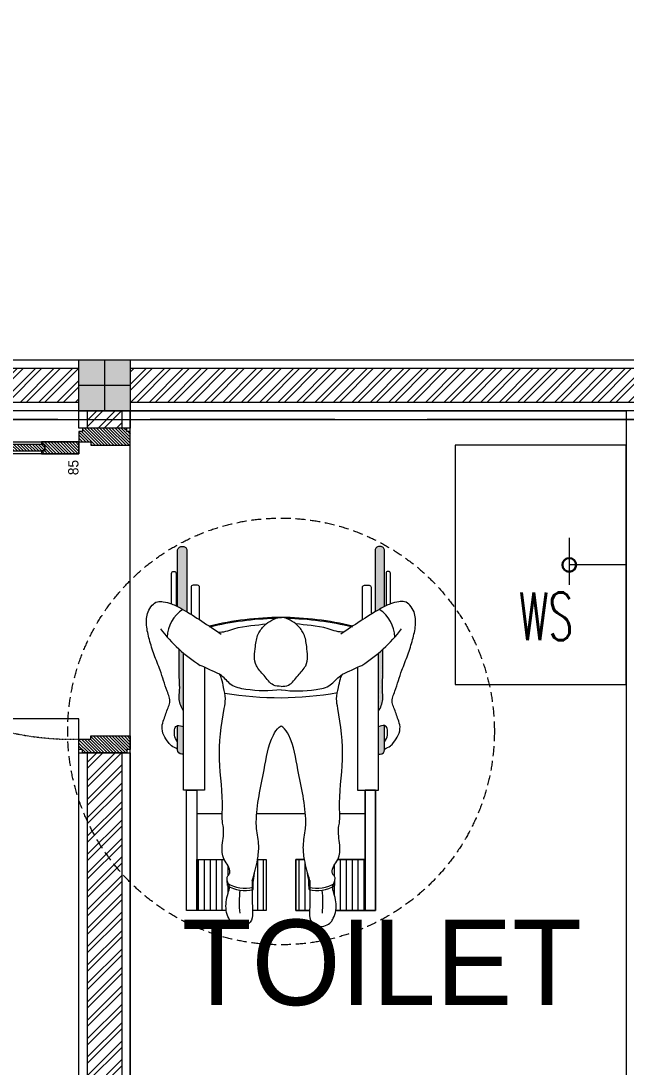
# Model space of a CAD drawing. Header units: millimetres. Extents: x -280308 to 6402717, y -14 to 2073074.
# Drawn here: x -14787 to -13017, y 408930 to 411989 of the extents above; entities that cross this region are included whole.
import ezdxf
from ezdxf.enums import TextEntityAlignment as Align

# ---------------------------------------------------------------- set-up
doc = ezdxf.new("R2010")
doc.units = ezdxf.units.MM
for name, pattern in [('ACAD_ISO03W100', [30, 12, -18]), ('ACAD_ISO08W100', [36, 24, -3, 6, -3]), ('DASHED2', [0.375, 0.25, -0.125]), ('Default', [0]), ('I02_HIDDEN', [6, 4, -2])]:
    doc.linetypes.add(name, pattern=pattern)
doc.layers.get('0').update_dxf_attribs({"lineweight": 0})
for name, color, linetype, lineweight, true_color in [('-P-ABK', 7, 'Continuous', 30, 0x05ffff), ('-P-AK', 7, 'Continuous', 30, 0xff0a0a), ('A-FILL-1', 7, 'Continuous', 0, 0x454545), ('A-FILL-4', 9, 'Continuous', 0, 0x808080)]:
    doc.layers.add(name, color=color, linetype=linetype, lineweight=lineweight, true_color=true_color)
for name, color, linetype, lineweight in [('_Door & Window', 1, 'Continuous', 0), ('A-ALINE-1', 91, 'Continuous', 20), ('A-ALINE-3', 111, 'Continuous', 15), ('A-ALINE-6', 117, 'Continuous', 9), ('A-ANNOTATION', 144, 'Continuous', 0), ('A-Furn', 250, 'Continuous', 0), ('A-FURN-EQPM', 177, 'Continuous', 0), ('A-Z22-T-Anno_Text', 152, 'Continuous', 9), ('A-Z774-E-Hidden', 142, 'I02_HIDDEN', 0)]:
    doc.layers.add(name, color=color, linetype=linetype, lineweight=lineweight)
doc.layers.add('A-TEXT', color=254, linetype='Continuous')
doc.layers.add('Teks-PL', color=7, linetype='Default', true_color=0xff0a0a)
doc.styles.add('Annotative', font='arial.ttf', dxfattribs={"height": 1.25})
doc.styles.add('CENTURY', font='GOTHIC.TTF')
doc.styles.add('RS', font='ROMANS.SHX', dxfattribs={"width": 0.8})
doc.styles.get("Standard").update_dxf_attribs({"font": 'arial.ttf'})
doc.styles.add('TGF_A', font='arial.ttf')

# ---------------------------------------------------------------- blocks, each defined once
blk = doc.blocks.new('A$Ccf87384a')
blk.add_wipeout([(-75, 74.99999999999909), (75.00000000002728, 74.99999999999909), (75.00000000002728, -75), (-75, -75)])
blk.add_wipeout([(-74.99999999999818, -74.99999999999974), (-74.99999999999818, 75.00000000000753), (75, 75.00000000000756), (75, -74.99999999999972)])
at = {"layer": 'A-FILL-1', "ltscale": 0.25}
h = blk.add_hatch(color=256, dxfattribs=at)
h.dxf.hatch_style = 1
h.paths.add_polyline_path([(-75, -75), (-75, 75), (75, 75), (75, -75)])
at = {"layer": 'A-ALINE-1'}
blk.add_lwpolyline([(-75, -75), (-75, 75), (75, 75), (75, -75)], close=True, dxfattribs=at)
at = {"layer": 'A-FILL-1', "ltscale": 0.25}
for p, q in [((0, 75), (0, -75)), ((-75, 0), (75, 0))]:
    blk.add_line(p, q, dxfattribs=at)
blk = doc.blocks.new('A$Ca4ca9c0b')
at = {"layer": 'A-Furn'}
h = blk.add_hatch(dxfattribs=at)
h.set_pattern_fill('ANSI31', color=256, scale=2, angle=540, style=0)
h.set_pattern_definition([(225, (109566.3125288526, -240668.4215420193), (4.490128060534577, -4.490128060534577), [])])
h.paths.add_polyline_path([(10.000000012893, 1020.000000003551), (10.000000012893, 910.0000000035507), (2.000000012863893, 910.0000000035507), (2.000000012892997, 920.0000000034343), (-16.999999987107, 920.0000000034343), (-16.999999987107, 910.0000000035507), (-24.999999987107, 910.0000000035507), (-24.999999987107, 1020.000000003551)])
h = blk.add_hatch(dxfattribs=at)
h.set_pattern_fill('ANSI31', color=256, scale=2, angle=540, style=0)
h.set_pattern_definition([(225, (109566.3125288526, -240568.4215420193), (4.490128060534577, -4.490128060534577), [])])
h.paths.add_polyline_path([(2.000000012892997, 920.0000000034343), (-16.99999999941792, 920.0000000034343), (-16.99999999941792, 250.0000000005239), (2.000000012892997, 250.0000000005239)])
h = blk.add_hatch(dxfattribs=at)
h.set_pattern_fill('ANSI31', color=256, scale=2, angle=540, style=0)
h.set_pattern_definition([(225, (110170.8596176268, -240618.421542007), (4.490128060534577, -4.490128060534577), [])])
h.paths.add_polyline_path([(10.00000000058208, 150.0000000004075), (10.00000000058208, 260.0000000004075), (2.000000000552973, 260.0000000003492), (2.000000000582077, 250.0000000005239), (-16.99999999941792, 250.0000000005239), (-16.99999999941792, 260.0000000004075), (-24.99999999941792, 260.0000000004075), (-24.99999999941792, 150.0000000004075)])
h = blk.add_hatch(dxfattribs=at)
h.set_pattern_fill('ANSI31', color=256, scale=2, angle=540, style=0)
h.set_pattern_definition([(225, (109716.3125288529, -240669.6019526039), (4.490128060534577, -4.490128060534577), [])])
h.paths.add_polyline_path([(-889.999999998603, -5.820766091346741e-11), (-889.9999999986321, 9.999999999941792), (-899.9999999986321, 9.999999999941792), (-899.9999999986321, 139.9999999998254), (-889.9999999986321, 139.9999999998254), (-889.999999998603, 149.9999999997672), (-859.9999999993306, 150.0000000004075), (-859.9999999993597, 115.0000000077416), (-849.9999999993597, 115.0000000077416), (-849.9999999987485, 0)])
h = blk.add_hatch(dxfattribs=at)
h.set_pattern_fill('ANSI31', color=256, scale=2, angle=540, style=0)
h.set_pattern_definition([(225, (109566.3125288529, -240669.6019526039), (4.490128060534577, -4.490128060534577), [])])
h.paths.add_polyline_path([(39.99999999985448, -5.820766091346741e-11), (39.99999999988358, 9.999999999941792), (49.99999999988358, 9.999999999941792), (49.99999999988358, 139.9999999998254), (39.99999999988358, 139.9999999998254), (39.99999999985448, 149.9999999997672), (10.00000000058208, 150.0000000004075), (10.00000000061118, 115.0000000077416), (6.111804395914078e-10, 115.0000000077416), (0, 0)])
at = {"layer": '_Door & Window'}
for points in [[(10.000000012893, 1020.000000003551), (10.000000012893, 910.0000000035507), (2.000000012863893, 910.0000000035507), (2.000000012892997, 920.0000000034343), (-16.999999987107, 920.0000000034343), (-16.999999987107, 910.0000000035507), (-24.999999987107, 910.0000000035507), (-24.999999987107, 1020.000000003551), (10.000000012893, 1020.000000003551)], [(10.00000000058208, 150.0000000004075), (10.00000000058208, 260.0000000004075), (2.000000000552973, 260.0000000003492), (2.000000000582077, 250.0000000005239), (-16.99999999941792, 250.0000000005239), (-16.99999999941792, 260.0000000004075), (-24.99999999941792, 260.0000000004075), (-24.99999999941792, 150.0000000004075), (10.00000000058208, 150.0000000004075)], [(-889.999999998603, -5.820766091346741e-11), (-889.9999999986321, 9.999999999941792), (-899.9999999986321, 9.999999999941792), (-899.9999999986321, 139.9999999998254), (-889.9999999986321, 139.9999999998254), (-889.999999998603, 149.9999999997672), (-859.9999999993306, 150.0000000004075), (-859.9999999993597, 115.0000000077416), (-849.9999999993597, 115.0000000077416), (-849.9999999987485, 0), (-889.999999998603, -5.820766091346741e-11)], [(39.99999999985448, -5.820766091346741e-11), (39.99999999988358, 9.999999999941792), (49.99999999988358, 9.999999999941792), (49.99999999988358, 139.9999999998254), (39.99999999988358, 139.9999999998254), (39.99999999985448, 149.9999999997672), (10.00000000058208, 150.0000000004075), (10.00000000061118, 115.0000000077416), (6.111804395914078e-10, 115.0000000077416), (0, 0), (39.99999999985448, -5.820766091346741e-11)]]:
    blk.add_lwpolyline(points, dxfattribs=at)
blk.add_lwpolyline([(10.00000000058208, 150.0000000004075), (-24.999999987107, 150.0000000004075), (-24.999999987107, 1020.000000003551), (10.00000000058208, 1020.000000003551)], close=True, dxfattribs=at)
at = {"layer": '_Door & Window', "linetype": 'ACAD_ISO03W100', "ltscale": 0.02}
blk.add_arc((-6.929301123745972, 166.9526288348716), 853.2391276210273, 91.21474571532441, 181.138459278602, dxfattribs=at)
at = {"layer": 'A-Furn'}
blk.add_lwpolyline([(2.000000012892997, 920.0000000034343), (-16.99999999941792, 920.0000000034343), (-16.99999999941792, 250.0000000005239), (2.000000012892997, 250.0000000005239)], close=True, dxfattribs=at)
at = {"layer": 'Defpoints', "ltscale": 0.25, "insert": (-87.73789995184052, 181.5505102498573), "char_height": 30.00000000000001, "attachment_point": 1, "style": 'CENTURY'}
blk.add_mtext_dynamic_manual_height_columns('85', width=78.46666834107602, gutter_width=750.0000000000001, heights=[0], dxfattribs=at)
blk = doc.blocks.new('A$C7a9db0a0')
at = {"layer": 'A-FILL-1', "ltscale": 0.25}
h = blk.add_hatch(dxfattribs=at)
h.set_pattern_fill('ANSI32', color=256, scale=4, angle=180)
h.set_pattern_definition([(225, (-183193.8578155415, -143556.4913361651), (26.94076836320746, -26.94076836320747), []), (225, (-183211.8183355415, -143556.4913361651), (26.94076836320746, -26.94076836320747), [])])
h.paths.add_polyline_path([(28047.82668425934, -15286.02525884699), (36297.82668425958, -15286.02525884716), (36297.82668425958, -15386.02525884716), (28047.82668425934, -15386.02525884699)])
h = blk.add_hatch(dxfattribs=at)
h.set_pattern_fill('ANSI32', color=256, scale=4, angle=180)
h.set_pattern_definition([(224.9999999999999, (136101.0094135577, -40282.77149220643), (26.94076836320746, -26.94076836320747), []), (224.9999999999999, (136083.0488935577, -40282.77149220643), (26.94076836320746, -26.94076836320747), [])])
h.paths.add_polyline_path([(31422.82668425934, -20261.02525884652), (31422.82668425981, -16411.02525884577), (31522.82668425981, -16411.02525884577), (31522.82668425934, -20261.02525884652)])
at = {"color": 0, "linetype": 'DASHED2', "lineweight": -2, "ltscale": 6}
blk.add_lwpolyline([(31397.81159601349, -16311.02525884705), (29427.81159601349, -16311.02525884705), (29427.81159601349, -19361.02525884693), (31397.81159601349, -19361.02525884693)], close=True, dxfattribs=at)
at = {"layer": 'A-ALINE-3', "linetype": 'Continuous'}
for points in [[(28047.82668425934, -15286.02525884699), (36297.82668425958, -15286.02525884716), (36297.82668425958, -15386.02525884716), (28047.82668425934, -15386.02525884699)], [(31422.82668425934, -20261.02525884652), (31422.82668425981, -16411.02525884577), (31522.82668425981, -16411.02525884577), (31522.82668425934, -20261.02525884652)]]:
    blk.add_lwpolyline(points, close=True, dxfattribs=at)
at = {"layer": 'A-ALINE-6'}
for points in [[(28047.82668425934, -15261.02525884699), (36297.82668425958, -15261.02525884716), (36297.82668425958, -15411.02525884716), (28047.82668425934, -15411.02525884699)], [(31397.82668425934, -20261.02525884652), (31397.82668425981, -16411.02525884577), (31547.82668425981, -16411.02525884577), (31547.82668425934, -20261.02525884652)]]:
    blk.add_lwpolyline(points, close=True, dxfattribs=at)
at = {"ltscale": 0.25, "rotation": 90}
blk.add_blockref('A$Ca4ca9c0b', (31547.82668425969, -15511.02525884716), dxfattribs=at)
at = {"ltscale": 0.25}
blk.add_blockref('A$Ccf87384a', (31472.82668425981, -15336.02525884728), dxfattribs=at)
at = {"layer": 'A-FILL-1', "ltscale": 0.25}
h = blk.add_hatch(dxfattribs=at)
h.set_pattern_fill('ANSI32', color=256, scale=4, angle=180)
h.set_pattern_definition([(224.9999999999999, (136101.0094135577, -39282.77149220771), (26.94076836320746, -26.94076836320747), []), (224.9999999999999, (136083.0488935577, -39282.77149220771), (26.94076836320746, -26.94076836320747), [])])
h.paths.add_polyline_path([(31422.82668425981, -15461.02525884728), (31422.82668425981, -15411.02525884705), (31522.82668425981, -15411.02525884705), (31522.82668425981, -15461.02525884728)])
at = {"layer": 'A-ALINE-3', "linetype": 'Continuous'}
blk.add_lwpolyline([(31422.82668425981, -15461.02525884728), (31422.82668425981, -15411.02525884705), (31522.82668425981, -15411.02525884705), (31522.82668425981, -15461.02525884728)], close=True, dxfattribs=at)
at = {"layer": 'A-ALINE-6'}
for points in [[(31397.82668425981, -15461.02525884728), (31397.82668425981, -15411.02525884705), (31547.82668425981, -15411.02525884705), (31547.82668425981, -15461.02525884728)], [(31547.82668425981, -15411.0252588471), (32997.82668425911, -15411.0252588471), (32997.82668425911, -18261.0252588453), (31547.82668425981, -18261.0252588453)]]:
    blk.add_lwpolyline(points, close=True, dxfattribs=at)
blk = doc.blocks.new('WASTAFEL 2')
at = {"color": 0, "linetype": 'ByBlock', "lineweight": -2, "ltscale": 0.25}
for p, q in [((48793.28575270518, 63216.78619309526), (48793.28575270518, 63050.44396621513)), ((48871.85340155277, 63050.44396621513), (48734.50680589851, 63050.44396621513))]:
    blk.add_line(p, q, dxfattribs=at)
blk.add_lwpolyline([(48443.28575270518, 63216.78619309526), (49143.28575270518, 63216.78619309526), (49143.28575270518, 62716.78619309526), (48443.28575270518, 62716.78619309526)], close=True, dxfattribs=at)
blk = doc.blocks.new('disable people')
at = {"layer": 'A-FILL-4'}
h = blk.add_hatch(color=256, dxfattribs=at)
edge = h.paths.add_edge_path()
edge.add_spline(control_points=[(-3.796474417917125, 4.952000308492416), (-3.760681164754715, 5.053013868617654), (-3.704158616363202, 5.157722778494588), (-3.734610711559071, 5.255821520916697)], knot_values=[0.9037914775148974, 0.9037914775148974, 0.9037914775148974, 0.9037914775337845, 1.21384703267489, 1.21384703267489, 1.21384703267489, 1.213847032693339], degree=3, periodic=0)
edge.add_line((-3.734610711562709, 5.255821520934205), (-4.964782523813881, 5.255821520934205))
edge.add_arc((-4.964782523813483, 5.035821520934178), 0.2200000000000129, 89.99999999999999, 179.9999999999926)
edge.add_line((-5.184782523814647, 5.035821520934178), (-5.184782523814647, 4.952000308504779))
edge.add_line((-5.184782523814647, 4.952000308504921), (-3.796474417913829, 4.952000308504921))
edge = h.paths.add_edge_path()
edge.add_spline(control_points=[(0.1341749100720335, 5.166089496497762), (-0.07234800000333053, 5.166001675629786), (-0.553623694469934, 5.165540411955988), (-1.20498952116759, 5.174735433441811), (-1.923735004729679, 5.122992935595903), (-2.472725316985816, 5.224835962467296), (-2.818046584459807, 5.044581019589032), (-3.008957661264503, 4.952000308504921)], knot_values=[0.4124965523283914, 0.4124965523283914, 0.4124965523283914, 0.4124965523283914, 0.6874227009135008, 1.856497828568305, 2.363121600141893, 2.852056937546859, 3.479819935797773, 3.479819935797798, 3.479819935797798, 3.479819935797798], degree=3, periodic=0)
edge.add_line((-3.008957661264503, 4.952000308504921), (-0.05374037849282143, 4.952000308504893))
edge.add_arc((6.001229472374689, -0.1731919023486626), 7.932859200384009, 137.696407415366, 139.7539587547804, ccw=False)
edge = h.paths.add_edge_path()
edge.add_line((5.131749954041879, 5.255821520934205), (2.308872463095783, 5.255821520934205))
edge.add_spline(control_points=[(2.308872463096122, 5.255821520934205), (2.267732188407535, 5.17631198661752), (2.17731957034448, 5.015793417558143), (2.084681671298313, 4.857544409941738), (2.036732091110025, 4.777055949464057)], knot_values=[9.278145445618577, 9.278145445618577, 9.278145445618577, 9.278145445618577, 9.545772737748978, 9.82631843046447, 9.82631843046447, 9.82631843046447, 9.82631843046447], degree=3, periodic=0)
edge.add_line((2.036732091110025, 4.777055949464057), (5.151749954040608, 4.777055949464028))
edge.add_arc((5.151749954042316, 4.977055949464102), 0.1999999999999886, 270, 360)
edge.add_line((5.351749954041225, 4.977055949464102), (5.351749954041168, 5.035821520934263))
edge.add_arc((5.131749954041879, 5.035821520934178), 0.2200000000000118, 7.404331298447066e-12, 89.99999999999999)
edge = h.paths.add_edge_path()
edge.add_spline(control_points=[(-3.734610711559071, -5.255821520915617), (-3.704158616363202, -5.157722778493792), (-3.760681164754715, -5.053013868616347), (-3.796474417917125, -4.952000308491563)], knot_values=[0.9037914775148975, 0.9037914775333468, 0.9037914775333468, 0.9037914775333468, 1.213847032674452, 1.213847032693339, 1.213847032693339, 1.213847032693339], degree=3, periodic=0)
edge.add_line((-3.796474417911668, -4.952000308503841), (-5.184782523812599, -4.952000308503841))
edge.add_line((-5.184782523814647, -4.952000308503841), (-5.18478252381459, -5.035821520933212))
edge.add_arc((-4.964782523813483, -5.035821520933098), 0.2200000000000129, 180, 270)
edge.add_line((-4.964782523813483, -5.255821520933125), (-3.734610711562426, -5.255821520933125))
edge = h.paths.add_edge_path()
edge.add_line((-0.05374037849287561, -4.952000308503841), (-3.008957661264615, -4.952000308503841))
edge.add_spline(control_points=[(-3.008957661264503, -4.952000308503841), (-2.818046584459807, -5.044581019588179), (-2.472725316985816, -5.224835962466216), (-1.923735004729679, -5.12299293559505), (-1.20498952116759, -5.174735433440958), (-0.553623694469934, -5.165540411954737), (-0.07234800000333053, -5.166001675628706), (0.1341749100720335, -5.166089496496454)], knot_values=[0.4124965523283917, 0.4124965523283917, 0.4124965523283917, 0.4124965523284174, 1.040259550579332, 1.529194887984297, 2.035818659557886, 3.204893787212689, 3.479819935797799, 3.479819935797799, 3.479819935797799, 3.479819935797799], degree=3, periodic=0)
edge.add_arc((6.001229472376508, 0.1731919023482078), 7.93285920038395, 220.2460412452068, 222.3035925846204, ccw=False)
edge = h.paths.add_edge_path()
edge.add_arc((5.151749954042316, -4.977055949463022), 0.1999999999999886, 0, 89.99999999999999)
edge.add_line((5.151749954042316, -4.777055949462977), (2.03673209111179, -4.777055949463005))
edge.add_spline(control_points=[(2.036732091110025, -4.777055949462977), (2.084681671298313, -4.857544409940431), (2.232165906039882, -5.109484857939435), (2.374009886807471, -5.367177794302108), (2.440898637138162, -5.551188368630221)], knot_values=[8.953599230115874, 8.953599230115874, 8.953599230115874, 8.953599230115874, 9.234144922831332, 9.82631843046441, 9.826318430464434, 9.826318430464434, 9.826318430464434], degree=3, periodic=0)
edge.add_arc((0.7053364612966107, -4.04279776307277), 1.733346163484878, 327.02309260736433, 327.0237538441636, ccw=False)
edge.add_spline(control_points=[(2.036732091110025, -4.777055949462977), (2.084681671298313, -4.857544409940431), (2.232165906039882, -5.109484857939435), (2.374009886807471, -5.367177794302108), (2.440898637138162, -5.551188368630221)], knot_values=[8.953599230115874, 8.953599230115874, 8.953599230115874, 8.953599230115874, 9.234144922831332, 9.82631843046441, 9.826318430464434, 9.826318430464434, 9.826318430464434], degree=3, periodic=0)
edge.add_line((2.308799040582016, -5.255821520933125), (5.131749954041821, -5.255821520933154))
edge.add_arc((5.131749954041879, -5.035821520933098), 0.2200000000000118, 270, 359.9999999999482)
edge.add_line((5.351749954041225, -5.035821520933325), (5.351749954041281, -4.977055949462965))
h = blk.add_hatch(dxfattribs=at)
h.set_pattern_fill('_USER', color=256, scale=0.2999999999999999, style=0, pattern_type=0)
h.set_pattern_definition([(360, (-5.456968210637569e-12, -2.842170943040401e-13), (7.395570986446986e-32, 0.3), [])])
edge = h.paths.add_edge_path()
edge.add_spline(control_points=[(-11.84368881340561, 2.723015967266292), (-11.80630735148043, 2.722610891474005), (-11.70819034366286, 2.721547668618996), (-11.61031172560615, 2.728856529663688), (-11.54972374569115, 2.733380797935752)], knot_values=[0, 0, 0, 0, 0.1121097829463906, 0.2942601996699649, 0.2942601996699649, 0.2942601996699649, 0.2942601996699649], degree=3, periodic=0)
edge.add_spline(control_points=[(-11.54972374569115, 2.733380797935752), (-11.53484815880256, 2.736247567797591), (-11.47003685719392, 2.745536439978423), (-11.36826084976747, 2.72479947738816), (-11.306672703613, 2.6447510459368), (-11.24782621166378, 2.610484695002697), (-10.96949606972703, 2.549332237655335), (-10.74909445872436, 2.772073311572058), (-10.5228854389261, 2.880681640590865)], knot_values=[5.436664725832285, 5.436664725832285, 5.436664725832285, 5.436664725832285, 5.482184118797054, 5.63248936469224, 5.71609653018408, 5.778112604277349, 5.832864719823681, 6.558060987042688, 6.558060987042688, 6.558060987042688, 6.558060987042688], degree=3, periodic=0)
edge.add_line((-10.5228854389261, 2.880681640590865), (-10.52288543892609, 4.274822013010747))
edge.add_line((-10.5228854389261, 4.274822013010635), (-13.10916806575664, 4.274822013010636))
edge.add_line((-13.10916806575733, 4.274822013010635), (-13.10916806575733, 2.778481744722516))
edge.add_spline(control_points=[(-13.10916806575733, 2.778481744722512), (-12.82295144472664, 2.822346398972513), (-12.41668017873963, 2.754237778142112), (-12.01270156310056, 2.608782090787145), (-11.9026220646665, 2.624670677752874)], knot_values=[3.85022029909312, 3.850220299093444, 3.850220299093444, 3.850220299093444, 4.723214524291371, 5.067106132655391, 5.067106132655391, 5.067106132655391, 5.067106132688122], degree=3, periodic=0)
edge.add_arc((-10.49828518709546, 1.8499546098883), 1.603853812364077, 147.0195933812169, 151.1162485193678, ccw=False)
edge = h.paths.add_edge_path()
edge.add_spline(control_points=[(-11.10131507691221, 1.321645051041912), (-11.26820317942656, 1.353449058260139), (-11.54271718581731, 1.405746173674288), (-11.85950975244123, 1.421612261374548), (-12.00627843078473, 1.420929790504033), (-12.04364457507836, 1.420756038819889)], knot_values=[0, 0, 0, 0, 0.5089906555588182, 0.8372314890067583, 0.9493412719532057, 0.9493412719532057, 0.9493412719532057, 0.9493412719532057], degree=3, periodic=0)
edge.add_arc((-10.49828518709546, 1.8499546098883), 1.603853812364076, 193.9046284335562, 195.5217729613365, ccw=False)
edge.add_spline(control_points=[(-12.05514138739818, 1.464538181836133), (-12.39829801821179, 1.46764695568163), (-12.74615257863297, 1.465605107812507), (-13.10916806575915, 1.44694142760477)], knot_values=[0.4692719010675678, 0.4692719010675678, 0.4692719010675678, 0.4692719010675678, 1.51441113184759, 1.514411131847849, 1.514411131847849, 1.514411131847849], degree=3, periodic=0)
edge.add_line((-13.10916806575733, 1.44694142760477), (-13.10916806575733, 0.7534304279870407))
edge.add_line((-13.10916806575733, 0.7534304279870412), (-10.52288543892678, 0.7534304279870412))
edge.add_line((-10.5228854389261, 0.7534304279870412), (-10.5228854389261, 1.191359744353121))
edge.add_spline(control_points=[(-10.5228854389261, 1.191359744352894), (-10.71802839497832, 1.226449273625576), (-10.91033044466531, 1.271692798998856), (-11.10131507691221, 1.321645051041912)], knot_values=[0.5122589669724955, 0.5122589669724955, 0.5122589669724955, 0.5122589669753015, 1.104645887850228, 1.104645887850228, 1.104645887850228, 1.104645887850228], degree=3, periodic=0)
h = blk.add_hatch(dxfattribs=at)
h.set_pattern_fill('_USER', color=256, scale=0.2999999999999999, style=0, pattern_type=0)
h.set_pattern_definition([(360, (-5.456968210637569e-12, 1.13686837721616e-12), (-7.347638122947742e-17, -0.2999999999999999), [])])
edge = h.paths.add_edge_path()
edge.add_spline(control_points=[(-11.84368881340561, -2.723015967265212), (-11.80630735148043, -2.722610891472925), (-11.70819034366286, -2.721547668617916), (-11.61031172560615, -2.728856529662664), (-11.54972374569115, -2.733380797934899)], knot_values=[0, 0, 0, 0, 0.1121097829463906, 0.2942601996699649, 0.2942601996699649, 0.2942601996699649, 0.2942601996699649], degree=3, periodic=0)
edge.add_spline(control_points=[(-11.54972374569115, -2.733380797934899), (-11.53484815880256, -2.736247567796511), (-11.47003685719392, -2.745536439977116), (-11.36826084976747, -2.72479947738708), (-11.306672703613, -2.644751045935948), (-11.24782621166378, -2.610484695001844), (-10.96949606972703, -2.549332237654482), (-10.74909445872436, -2.772073311571205), (-10.5228854389261, -2.880681640589785)], knot_values=[5.436664725832285, 5.436664725832285, 5.436664725832285, 5.436664725832285, 5.482184118797054, 5.63248936469224, 5.71609653018408, 5.778112604277349, 5.832864719823681, 6.558060987042688, 6.558060987042688, 6.558060987042688, 6.558060987042688], degree=3, periodic=0)
edge.add_line((-10.5228854389261, -2.880681640589785), (-10.52288543892609, -4.274822013009667))
edge.add_line((-10.5228854389261, -4.274822013009555), (-13.10916806575664, -4.274822013009555))
edge.add_line((-13.10916806575733, -4.274822013009555), (-13.10916806575733, -2.778481744721437))
edge.add_spline(control_points=[(-13.10916806575733, -2.778481744721432), (-12.82295144472664, -2.822346398971661), (-12.41668017873963, -2.754237778141317), (-12.01270156310056, -2.608782090786292), (-11.9026220646665, -2.624670677752022)], knot_values=[3.85022029909312, 3.850220299093444, 3.850220299093444, 3.850220299093444, 4.723214524291371, 5.067106132655391, 5.067106132655391, 5.067106132655391, 5.067106132688122], degree=3, periodic=0)
edge.add_arc((-10.49828518709546, -1.849954609887163), 1.603853812364077, 208.8837514806322, 212.9804066187831)
edge = h.paths.add_edge_path()
edge.add_spline(control_points=[(-11.10131507691221, -1.321645051040832), (-11.26820317942656, -1.353449058259002), (-11.54271718581731, -1.405746173672924), (-11.85950975244123, -1.421612261373639), (-12.00627843078473, -1.420929790502896), (-12.04364457507836, -1.420756038818865)], knot_values=[0, 0, 0, 0, 0.5089906555588182, 0.8372314890067583, 0.9493412719532057, 0.9493412719532057, 0.9493412719532057, 0.9493412719532057], degree=3, periodic=0)
edge.add_arc((-10.49828518709546, -1.849954609887163), 1.603853812364076, 164.4782270386635, 166.0953715664438)
edge.add_spline(control_points=[(-12.05514138739818, -1.464538181834996), (-12.39829801821179, -1.467646955680721), (-12.74615257863297, -1.465605107811598), (-13.10916806575915, -1.446941427603633)], knot_values=[0.4692719010675678, 0.4692719010675678, 0.4692719010675678, 0.4692719010675678, 1.51441113184759, 1.514411131847849, 1.514411131847849, 1.514411131847849], degree=3, periodic=0)
edge.add_line((-13.10916806575733, -1.446941427603633), (-13.10916806575733, -0.753430427985904))
edge.add_line((-13.10916806575733, -0.7534304279861885), (-10.52288543892678, -0.7534304279861892))
edge.add_line((-10.5228854389261, -0.7534304279861885), (-10.5228854389261, -1.191359744352268))
edge.add_spline(control_points=[(-10.5228854389261, -1.191359744351757), (-10.71802839497832, -1.226449273624439), (-10.91033044466531, -1.271692798997492), (-11.10131507691221, -1.321645051040832)], knot_values=[0.5122589669724955, 0.5122589669724955, 0.5122589669724955, 0.5122589669753015, 1.104645887850228, 1.104645887850228, 1.104645887850228, 1.104645887850228], degree=3, periodic=0)
for p, q in [((-8.202746146980644, 4.274822013010635), (-8.202746146980644, 2.985387214360799)), ((-8.202746146980644, 1.237720448978507), (-8.202746146980644, -1.23772044897737)), ((-8.202746146980644, -2.985387214359719), (-8.202746146980644, -4.274822013009555))]:
    blk.add_line(p, q, dxfattribs=at)
for points in [[(2.4408986371418, 5.551188368631301), (3.985710528006166, 5.551188368631301, -0.414213562373095), (4.085710528004711, 5.451188368631392), (4.085710528004711, 5.426046132553836, -0.414213562373095), (3.985710528006166, 5.326046132553756), (2.344216868157673, 5.326046132553756)], [(-5.184782523807371, 4.952000308504921), (-5.184782523807371, 5.035821520934178, -0.414213562373095), (-4.964782523809845, 5.255821520934205), (-3.734610711555433, 5.255821520934205)], [(2.30887246309976, 5.255821520934205), (5.131749954045517, 5.255821520934205, -0.4142135623730981), (5.351749954046682, 5.035821520934178), (5.351749954046682, 4.977055949464102, -0.414213562373095), (5.151749954045954, 4.777055949464057), (2.036706903287268, 4.777055949464057)], [(1.636438218787589, 4.132746635153126), (3.282262380906104, 4.132746635153126, 0.4142135623730451), (3.382262380908287, 4.232746635153262), (3.382262380908287, 4.465441665068283, 0.414213562373095), (3.282262380906104, 4.56544166506842), (1.908734547932909, 4.565441665068136)], [(1.636438218787589, -4.13274663515341), (3.282262380906104, -4.13274663515341, -0.4142135623730451), (3.382262380908287, -4.232746635153546), (3.382262380908287, -4.465441665068795, -0.414213562373095), (3.282262380906104, -4.565441665068704), (1.908734547932909, -4.565441665068477)], [(-5.184782523807371, -4.952000308503841), (-5.184782523807371, -5.035821520933098, 0.414213562373095), (-4.964782523809845, -5.255821520933125), (-3.734610711555433, -5.255821520933125)], [(2.308877528723315, -5.255821520933125), (5.131749954045517, -5.255821520933125, 0.4142135623730981), (5.351749954046682, -5.035821520933098), (5.351749954046682, -4.977055949463022, 0.414213562373095), (5.151749954045954, -4.777055949462977), (2.036706903287268, -4.777055949462977)], [(2.4408986371418, -5.551188368630221), (3.985710528006166, -5.551188368630221, 0.414213562373095), (4.085710528004711, -5.451188368630312), (4.085710528004711, -5.426046132552813, 0.414213562373095), (3.985710528006166, -5.326046132552904), (2.344216868157673, -5.326046132552904)]]:
    blk.add_lwpolyline(points, format="xyb", dxfattribs=at)
for points in [[(-13.10916806575187, 4.795772278258937), (-7.007824699383491, 4.795772278258937), (-7.007824699383491, 4.274822013010635), (-13.10916806575187, 4.274822013010635)], [(-13.10916806575187, -4.274822013009555), (-7.007824699383491, -4.274822013009555), (-7.007824699383491, -4.795772278257857), (-13.10916806575187, -4.795772278257857)], [(-13.10916806575187, -4.79577227825763), (-7.007824699383491, -4.79577227825763), (-7.007824699383491, -4.274822013009555), (-13.10916806575187, -4.274822013009555)]]:
    blk.add_lwpolyline(points, close=True, dxfattribs=at)
for points in [[(-0.7716928118115902, 3.881550911005661), (-7.007824699383491, 3.881550911005661), (-7.007824699383491, 4.952000308504921), (-0.05374037848923763, 4.952000308504921)], [(-13.10916806575187, 2.778481744728197), (-13.10916806575187, 4.274822013010635), (-10.52288543892246, 4.274822013010635), (-10.52288543892246, 2.880681640590865)], [(-10.52288543892246, 1.191359744319243), (-10.52288543892246, 0.7534304279870412), (-13.10916806575187, 0.7534304279870412), (-13.10916806575187, 1.446941427605225)], [(-13.10916806575187, -1.446941427604088), (-13.10916806575187, -0.7534304279861885), (-10.52288543892246, -0.7534304279861885), (-10.52288543892246, -1.191359744318333)], [(-10.52288543892246, -1.191359744318333), (-10.52288543892246, -0.7534304279861885), (-13.10916806575187, -0.7534304279861885), (-13.10916806575187, -1.446941427604088)], [(-10.52288543892246, -2.880681640589557), (-10.52288543892246, -4.274822013009555), (-13.10916806575187, -4.274822013009555), (-13.10916806575187, -2.778481744727117)], [(-13.10916806575187, -2.778481744727117), (-13.10916806575187, -4.274822013009555), (-10.52288543892246, -4.274822013009555), (-10.52288543892246, -2.880681640589557)], [(-0.7716928118115902, -3.881550911004581), (-7.007824699383491, -3.881550911004581), (-7.007824699383491, -4.952000308503841), (-0.05374037848741864, -4.952000308503841)]]:
    blk.add_lwpolyline(points, dxfattribs=at)
at = {"layer": 'A-FILL-4', "linetype": 'DASHED2', "ltscale": 2}
blk.add_circle((-4.032044972002041, 5.684341886080801e-13), 10.82285678946162, dxfattribs=at)
at = {"layer": 'A-FILL-4'}
for centre, radius, start, end in [((6.001229472381965, -0.1731919023484352), 7.932859200384001, 127.5204071296238, 147.4062370725861), ((0.7053364602925285, 4.042797764629086), 1.733346163484867, 32.98970642474525, 88.42289004785182), ((-13.74668270498478, -0.04341019569847049), 15.44764756680718, 1.182090759333106, 13.72631994225427), ((-13.74668270498478, -0.04341019569847049), 15.49764756680718, 0.1604904385792841, 13.72631994225427), ((-10.49828518709, 1.8499546098883), 1.603853812364076, 147.0195933826843, 195.5217729614681), ((-10.38617540414452, 1.8499546098883), 1.603853812364076, 147.0195933826843, 195.5217729614681), ((14.27937685350298, 0.06775199395133313), 16.59864857667759, 170.3286188685546, 190.1626872323025), ((-12.69504205342673, -4.606921862426645), 6.728132541871835, 84.78551859402995, 94.76708404660036), ((-13.74668270498114, 0.04341019570074423), 15.44764756680434, 346.2736800577457, 358.8179092406669), ((-13.74668270498114, 0.04341019570074423), 15.49764756680435, 346.2736800577457, 359.8395095614207), ((-13.74668270498478, -0.04341019569847049), 15.44764756680718, 0.1604904385792841, 0.1610099051522045), ((-10.49828518709, -1.849954609887163), 1.603853812364076, 164.4782270385319, 212.9804066173157), ((-10.38617540414452, -1.849954609887163), 1.603853812364076, 164.4782270385319, 212.9804066173157), ((-12.69504205342673, 4.606921862427726), 6.728132541871835, 265.2329159533996, 275.2144814059701), ((6.001229472381965, 0.1731919023497994), 7.932859200384001, 212.5937629274139, 232.4795928703763), ((0.7053364602925285, -4.042797764628233), 1.733346163484867, 271.5771099521482, 327.0102935752548)]:
    blk.add_arc(centre, radius, start, end, dxfattribs=at)
for points in [[(-4.92346149860532, 5.255821520934205), (-4.763444462907501, 5.548488725255311), (-4.598746377016141, 5.706342594715352), (-3.795142421198761, 6.036484532325346), (-3.426854836276107, 5.940611925619805), (-2.83078820989067, 5.728755613769636), (-2.566758833625499, 5.644812886039915), (-1.990014397371851, 5.77694535444266), (-0.9296119438040478, 6.130492836126223), (-0.1419316975516267, 6.437829670206156), (0.6264580426013708, 6.674788378109497), (1.355821926739736, 6.821824205640951), (2.03613892919202, 6.747111713511686), (2.366979790260302, 6.535991856629323), (2.546758790460444, 6.270681361221932), (2.546758790460444, 5.977235520005024), (2.4408986371418, 5.551188368631301), (2.178919851432511, 5.020117206751138), (1.563051972347239, 4.019382088696602), (0.9042720964644104, 3.036488685107713)], [(-11.59479933503098, 1.458273844522409), (-13.10916806575187, 1.44694142760477), (-13.60667026066403, 1.498036116953244), (-13.89975817351478, 1.866144042570795), (-13.88104616483179, 2.260011965725369), (-13.6895420801302, 2.538489094402166), (-13.51049322462313, 2.652381983495161), (-13.10916806575187, 2.778481744722512), (-12.24121315577941, 2.684816428400097), (-11.9026220646283, 2.624670677757422), (-11.6864549030779, 2.695858412372388), (-11.58829313107708, 2.724656443567028), (-11.50436550326049, 2.739278829181558), (-11.35904478900738, 2.70089189191475), (-11.29807203763994, 2.643686282815679), (-11.24447784318909, 2.612482825203188), (-11.19131079044928, 2.599403885649735), (-10.52288543892246, 2.880681640590865), (-9.794960447152334, 2.978637757924389), (-8.898797660205673, 2.922233265498733), (-8.608041948751634, 2.974222485651126), (-7.978096220525913, 2.974222485651126), (-5.459508429310517, 3.120158817032916), (-2.862528005884087, 2.87969555159134), (-2.371240473639773, 2.822748566114569), (-1.807424389844527, 2.913683812752424), (-1.35487122052109, 3.017778437834522), (-1.14944398208354, 3.098118711132884)], [(-11.84368881339833, 2.723015967266292), (-11.73157903045285, 2.723015967266292), (-11.5497237456857, 2.733380797935752)], [(-12.0436445750729, 1.420756038819889), (-11.93153479212742, 1.420756038819889), (-11.6037811244496, 1.402879292288389), (-11.10095268296573, 1.321575989310304)], [(-11.59479933503098, 1.458273844522409), (-10.52288543892246, 1.191359744353122), (-9.83083267098118, 1.132548455971346), (-8.963526649984487, 1.24073196201698), (-8.6391886196634, 1.25427512685269), (-5.976700821847771, 0.8565910165420973), (-4.215992548008217, 0.3886604790008619), (-3.813472225867372, 0.09260624280796037), (-3.74400946284004, 6.821210263296962e-13)], [(-1.752623687929372, 6.821210263296962e-13), (-1.679207983477681, 0.3788307068211338), (-1.194287836962758, 0.8637508533374785), (-0.6959840598392475, 1.251223035229941), (0.2821704783109453, 1.301328029997421), (0.9016085141356598, 1.159748884299916), (1.342330865873009, 0.8397630039512478), (1.609774513437515, 0.4677343058569932), (1.7303854847396, 0.1585836488836776), (1.750904063925191, 6.821210263296962e-13)], [(-11.59479933503098, -1.458273844521273), (-10.52288543892246, -1.191359744351985), (-9.83083267098118, -1.132548455970209), (-8.963526649984487, -1.240731962016071), (-8.6391886196634, -1.25427512685178), (-5.976700821847771, -0.8565910165411879), (-4.215992548008217, -0.3886604789997818), (-3.813472225867372, -0.0926062428068235), (-3.74400946284004, 6.821210263296962e-13)], [(-1.752623687929372, 6.821210263296962e-13), (-1.679207983477681, -0.3788307068202812), (-1.194287836962758, -0.8637508533363416), (-0.6959840598392475, -1.251223035229032), (0.2821704783109453, -1.301328029996512), (0.9016085141356598, -1.159748884299006), (1.342330865873009, -0.8397630039503383), (1.609774513437515, -0.4677343058559131), (1.7303854847396, -0.1585836488827681), (1.750904063925191, 6.821210263296962e-13)], [(-11.59479933503098, -1.458273844521273), (-13.10916806575187, -1.446941427603633), (-13.60667026066403, -1.498036116952335), (-13.89975817351478, -1.866144042569658), (-13.88104616483179, -2.260011965724061), (-13.6895420801302, -2.538489094401086), (-13.51049322462313, -2.652381983494308), (-13.10916806575187, -2.778481744721432), (-12.24121315577941, -2.684816428398847), (-11.9026220646283, -2.624670677756342), (-11.6864549030779, -2.695858412371138), (-11.58829313107708, -2.724656443566175), (-11.50436550326049, -2.739278829180478), (-11.35904478900738, -2.700891891913727), (-11.29807203763994, -2.643686282814599), (-11.24447784318909, -2.612482825202108), (-11.19131079044928, -2.599403885648883), (-10.52288543892246, -2.880681640589557), (-9.794960447152334, -2.978637757923536), (-8.898797660205673, -2.922233265497709), (-8.608041948751634, -2.974222485650046), (-7.978096220525913, -2.974222485650046), (-5.459508429310517, -3.120158817032063), (-2.862528005884087, -2.87969555159026), (-2.371240473639773, -2.822748566113489), (-1.807424389844527, -2.913683812751572), (-1.35487122052109, -3.017778437833442), (-1.14944398208354, -3.098118711131576)], [(-12.0436445750729, -1.420756038818865), (-11.93153479212742, -1.420756038818865), (-11.6037811244496, -1.402879292287309), (-11.10095268296573, -1.321575989309224)], [(-11.84368881339833, -2.723015967265212), (-11.73157903045285, -2.723015967265212), (-11.5497237456857, -2.733380797934899)], [(-4.92346149860532, -5.255821520933125), (-4.763444462907501, -5.548488725254231), (-4.598746377016141, -5.706342594714272), (-3.795142421198761, -6.03648453232455), (-3.426854836276107, -5.940611925618725), (-2.83078820989067, -5.728755613768556), (-2.566758833625499, -5.644812886039119), (-1.990014397371851, -5.776945354441352), (-0.9296119438040478, -6.130492836125143), (-0.1419316975516267, -6.437829670204849), (0.6264580426013708, -6.674788378108417), (1.355821926739736, -6.821824205640098), (2.03613892919202, -6.747111713510606), (2.366979790260302, -6.535991856628527), (2.546758790460444, -6.270681361220852), (2.546758790460444, -5.977235520003944), (2.4408986371418, -5.551188368630221), (2.178919851432511, -5.020117206750058), (1.563051972347239, -4.019382088695522), (0.9042720964644104, -3.03648868510669)]]:
    blk.add_spline(points, degree=3, dxfattribs=at)
for points, knots in [([(-4.55304981617337, 5.255821520934205), (-4.44408765272965, 5.319476199870394), (-4.271124962240719, 5.420519389388119), (-4.005306797280355, 5.400308982167644), (-3.806213152574855, 5.38846130049177), (-3.685750421065677, 5.19182424979499), (-3.76068116474562, 5.053013868623566), (-3.796474417913487, 4.952000308492416)], [0, 0, 0, 0, 0.3643785654112465, 0.5784016675004325, 0.8028129588361705, 0.9037914775148975, 1.213847032674452, 1.213847032693339, 1.213847032693339, 1.213847032693339]), ([(-3.008957661259046, 4.952000308504921), (-2.81804658445617, 5.044581019589032), (-2.472725316982178, 5.224835962467296), (-1.923735004726041, 5.122992935595903), (-1.204989521160314, 5.174735433441811), (-0.553623694466296, 5.165540411955988), (-0.07234799999605457, 5.166001675629786), (0.1341749100756715, 5.166089496497762)], [0.4124965523283917, 0.4124965523283917, 0.4124965523283917, 0.4124965523284174, 1.040259550579332, 1.529194887984297, 2.035818659557886, 3.204893787212689, 3.479819935797799, 3.479819935797799, 3.479819935797799, 3.479819935797799]), ([(-1.917630208828996, 6.821210263296962e-13), (-2.002951065873276, 0.5861983700835935), (-1.984904643773916, 1.423382585758645), (-1.754530612099188, 2.56520043551518), (-1.180960578692975, 2.932423450644592), (-0.9940378273913666, 3.432979146506568), (-0.8299030799516913, 3.791739230981875), (-0.731230450748626, 3.941771400581729), (-0.6822919925580209, 4.100073350454295)], [0, 0, 0, 0, 1.791248952052102, 2.558187510465277, 3.251589097511465, 3.791340900402426, 4.122046679619813, 4.432598645382432, 4.432598645382432, 4.432598645382432, 4.432598645382432]), ([(1.01444285360958, 3.198577945729312), (0.9780577476449253, 2.936577535408787), (1.364929918432608, 2.00547676408587), (1.340956575120799, 1.259444682176991), (1.433033113185957, 0.7354493184784587)], [7.41058440054706, 7.41058440054706, 7.41058440054706, 7.41058440054706, 8.083990264019953, 9.6731938569707, 9.6731938569707, 9.6731938569707, 9.6731938569707]), ([(-1.917630208828996, 6.821210263296962e-13), (-2.002951065873276, -0.5861983700827409), (-1.984904643773916, -1.423382585757508), (-1.771231884324152, -2.529998986766998), (-1.180960578692975, -2.932423450643739), (-0.9940378273913666, -3.432979146505261), (-0.8299030799516913, -3.791739230980795), (-0.731230450748626, -3.941771400580421), (-0.6822919925580209, -4.100073350453215)], [0, 0, 0, 0, 1.791248952052102, 2.558187510465277, 3.251589097511465, 3.791340900402426, 4.122046679619813, 4.432598645382432, 4.432598645382432, 4.432598645382432, 4.432598645382432]), ([(1.01444285360958, -3.198577945728232), (0.9780577476449253, -2.93657753540748), (1.364929918432608, -2.005476764084506), (1.340956575120799, -1.259444682175911), (1.433033113185957, -0.7354493184776061)], [7.41058440054706, 7.41058440054706, 7.41058440054706, 7.41058440054706, 8.083990264019953, 9.6731938569707, 9.6731938569707, 9.6731938569707, 9.6731938569707]), ([(-4.55304981617337, -5.255821520933125), (-4.44408765272965, -5.319476199869598), (-4.271124962240719, -5.420519389387266), (-4.005306797280355, -5.400308982166791), (-3.806213152574855, -5.388461300490746), (-3.685750421065677, -5.19182424979391), (-3.76068116474562, -5.053013868622486), (-3.796474417913487, -4.952000308491563)], [0, 0, 0, 0, 0.3643785654112465, 0.5784016675004325, 0.8028129588361705, 0.9037914775148975, 1.213847032674452, 1.213847032693339, 1.213847032693339, 1.213847032693339]), ([(-3.008957661259046, -4.952000308503841), (-2.81804658445617, -5.044581019588179), (-2.472725316982178, -5.224835962466216), (-1.923735004726041, -5.12299293559505), (-1.204989521160314, -5.174735433440958), (-0.553623694466296, -5.165540411954737), (-0.07234799999605457, -5.166001675628706), (0.1341749100756715, -5.166089496496454)], [0.4124965523283917, 0.4124965523283917, 0.4124965523283917, 0.4124965523284174, 1.040259550579332, 1.529194887984297, 2.035818659557886, 3.204893787212689, 3.479819935797799, 3.479819935797799, 3.479819935797799, 3.479819935797799])]:
    blk.add_open_spline(points, degree=3, knots=knots, dxfattribs=at)
blk = doc.blocks.new('A$C4404b510')
at = {"color": 0, "linetype": 'ByBlock', "lineweight": -2, "xscale": -1, "rotation": 270}
blk.add_blockref('WASTAFEL 2', (-48542.00001717592, -43393.28575270629), dxfattribs=at)
at = {"color": 1, "xscale": 57.64531461545685, "yscale": 57.64531461545685, "zscale": 57.64531461545685, "rotation": 90}
blk.add_blockref('disable people', (13665.68497039727, 5145.291801603627), dxfattribs=at)
blk = doc.blocks.new('*U539')
at = {"layer": 'A-ANNOTATION', "linetype": 'ACAD_ISO08W100', "ltscale": 0.25}
blk.add_lwpolyline([(0, -7.641116442098833), (0, -228.3481600789117)], dxfattribs=at)
at = {"layer": 'A-TEXT'}
blk.add_attdef('N', text='', height=0.9, dxfattribs=at).set_placement((0, 2.75), align=Align.MIDDLE_CENTER)
blk = doc.blocks.new('A$Cf37525da')
at = {"color": 124, "xscale": -360.0000000000001, "yscale": 360.0000000000001, "zscale": 360.0000000000001, "rotation": 270}
blk.add_blockref('*U539', (4643.796520509466, -13700), dxfattribs=at)
blk = doc.blocks.new('*U527')
at = {"layer": 'A-Z774-E-Hidden', "color": 0, "lineweight": -2}
blk.add_lwpolyline([(4.695779752901382e-15, -4.548800502275816), (0.9387990378915079, -4.548800502275822, 0.4142135623730951), (1.063799037891508, -4.423800502275821), (1.063799037891504, -1.095831984394492, 0.4142135623730958), (0.9387990378915039, -0.9708319843944953), (7.544880154820987e-16, -0.9708319843944886), (-4.049656388514566, -0.9708319843944757, 0.4142135623730958), (-4.174656388514566, -1.095831984394477), (-4.174656388514563, -4.423800502275804, 0.4142135623730951), (-4.049656388514562, -4.548800502275805)], format="xyb", close=True, dxfattribs=at)
at = {"color": 7, "lineweight": -2, "style": 'TGF_A', "flags": 8}
for tag, height, p in [('NOTE1', 0.0625, (0, 0.3374999953762163)), ('DET', 0.09375, (0, 0.09611939592219085)), ('SHT', 0.075, (0, -0.1021134049592547)), ('NOTE2', 0.0625, (0, -0.3994220509227373))]:
    blk.add_attdef(tag, text='', height=height, dxfattribs=at).set_placement(p, align=Align.MIDDLE)
blk = doc.blocks.new('*U528')
at = {"layer": 'A-Z774-E-Hidden', "color": 0, "lineweight": -2}
blk.add_lwpolyline([(3.807601333201257e-15, -3.333984706886921), (1.259208876616591, -3.333984706886928, 0.4142135623730951), (1.384208876616591, -3.208984706886927), (1.384208876616587, -1.095831984394493, 0.4142135623730958), (1.259208876616587, -0.9708319843944961), (7.544880154820987e-16, -0.9708319843944886), (-3.729246549789488, -0.9708319843944766, 0.4142135623730958), (-3.854246549789488, -1.095831984394477), (-3.854246549789487, -3.20898470688691, 0.4142135623730951), (-3.729246549789485, -3.333984706886911)], format="xyb", close=True, dxfattribs=at)
at = {"color": 7, "lineweight": -2, "style": 'TGF_A', "flags": 8}
for tag, height, p in [('NOTE1', 0.0625, (0, 0.3374999953762163)), ('DET', 0.09375, (0, 0.09611939592219085)), ('SHT', 0.075, (0, -0.1021134049592547)), ('NOTE2', 0.0625, (0, -0.3994220509227373))]:
    blk.add_attdef(tag, text='', height=height, dxfattribs=at).set_placement(p, align=Align.MIDDLE)
blk = doc.blocks.new('2')
at = {"ltscale": 0.25}
blk.add_blockref('A$C7a9db0a0', (-46014.8964609587, 426259.2889798831), dxfattribs=at)
blk.add_blockref('A$Cf37525da', (22307.88495856302, 424523.2637210363), dxfattribs=at)
at = {"layer": 'A-FURN-EQPM', "ltscale": 0.25}
blk.add_blockref('A$C4404b510', (-27691.87104086438, 404998.263721037), dxfattribs=at)
at = {"layer": 'A-Z22-T-Anno_Text', "color": 212, "lineweight": 20, "true_color": 0xdb0fdb, "xscale": 4266.666666600002, "yscale": 4266.666666600002, "zscale": 4266.666666600002}
blk.add_blockref('*U527', (790.0756883229005, 430231.4791971099), dxfattribs=at)
at = {"layer": 'A-Z22-T-Anno_Text', "color": 162, "lineweight": 20, "true_color": 0x0b2be0, "xscale": -4266.666666600002, "yscale": 4266.666666600002, "zscale": 4266.666666600002, "rotation": 180}
blk.add_blockref('*U528', (-577.0062902161044, 396598.2623052077), dxfattribs=at)
at = {"layer": 'A-TEXT', "ltscale": 0.25, "insert": (-15010.9474600486, 409360.8667043906), "char_height": 250, "attachment_point": 1, "style": 'Annotative'}
blk.add_mtext_dynamic_manual_height_columns('\\pxqc;{\\fCentury Gothic|b0|i0|c0|p34;TOILET}', width=2559.485273078443, gutter_width=1670.625, heights=[0], dxfattribs=at)

msp = doc.modelspace()

# ---------------------------------------------------------------- block references
msp.add_blockref('2', (0, 0))

# ---------------------------------------------------------------- next in the draw order: linework, layer by layer
at = {"layer": '-P-ABK', "linetype": 'DASHED2', "ltscale": 5, "const_width": 0.03, "flags": 128}
msp.add_lwpolyline([(-9992.772686825425, 404545.3467234839), (-9992.772686825425, 410287.1310424116), (-10092.52960666391, 410398.2637210359), (-13183.42709182516, 410398.2637210359)], dxfattribs=at)
at = {"layer": '-P-AK'}
msp.add_circle((-13183.42709182516, 410398.2637210359), 19.99999999969348, dxfattribs=at)

# ---------------------------------------------------------------- next in the draw order: texts
at = {"layer": 'Teks-PL', "extrusion": (3.68145503453569e-05, 0.05233594329475825, 0.998629534754574), "style": 'RS', "width": 0.5999999999999992}
msp.add_text('WS', height=139.776, rotation=179.9999626838373, dxfattribs=at).set_placement((13618.8236438334, -409606.3733346881, 21466.56040665103))

doc.saveas('drawing.dxf')
